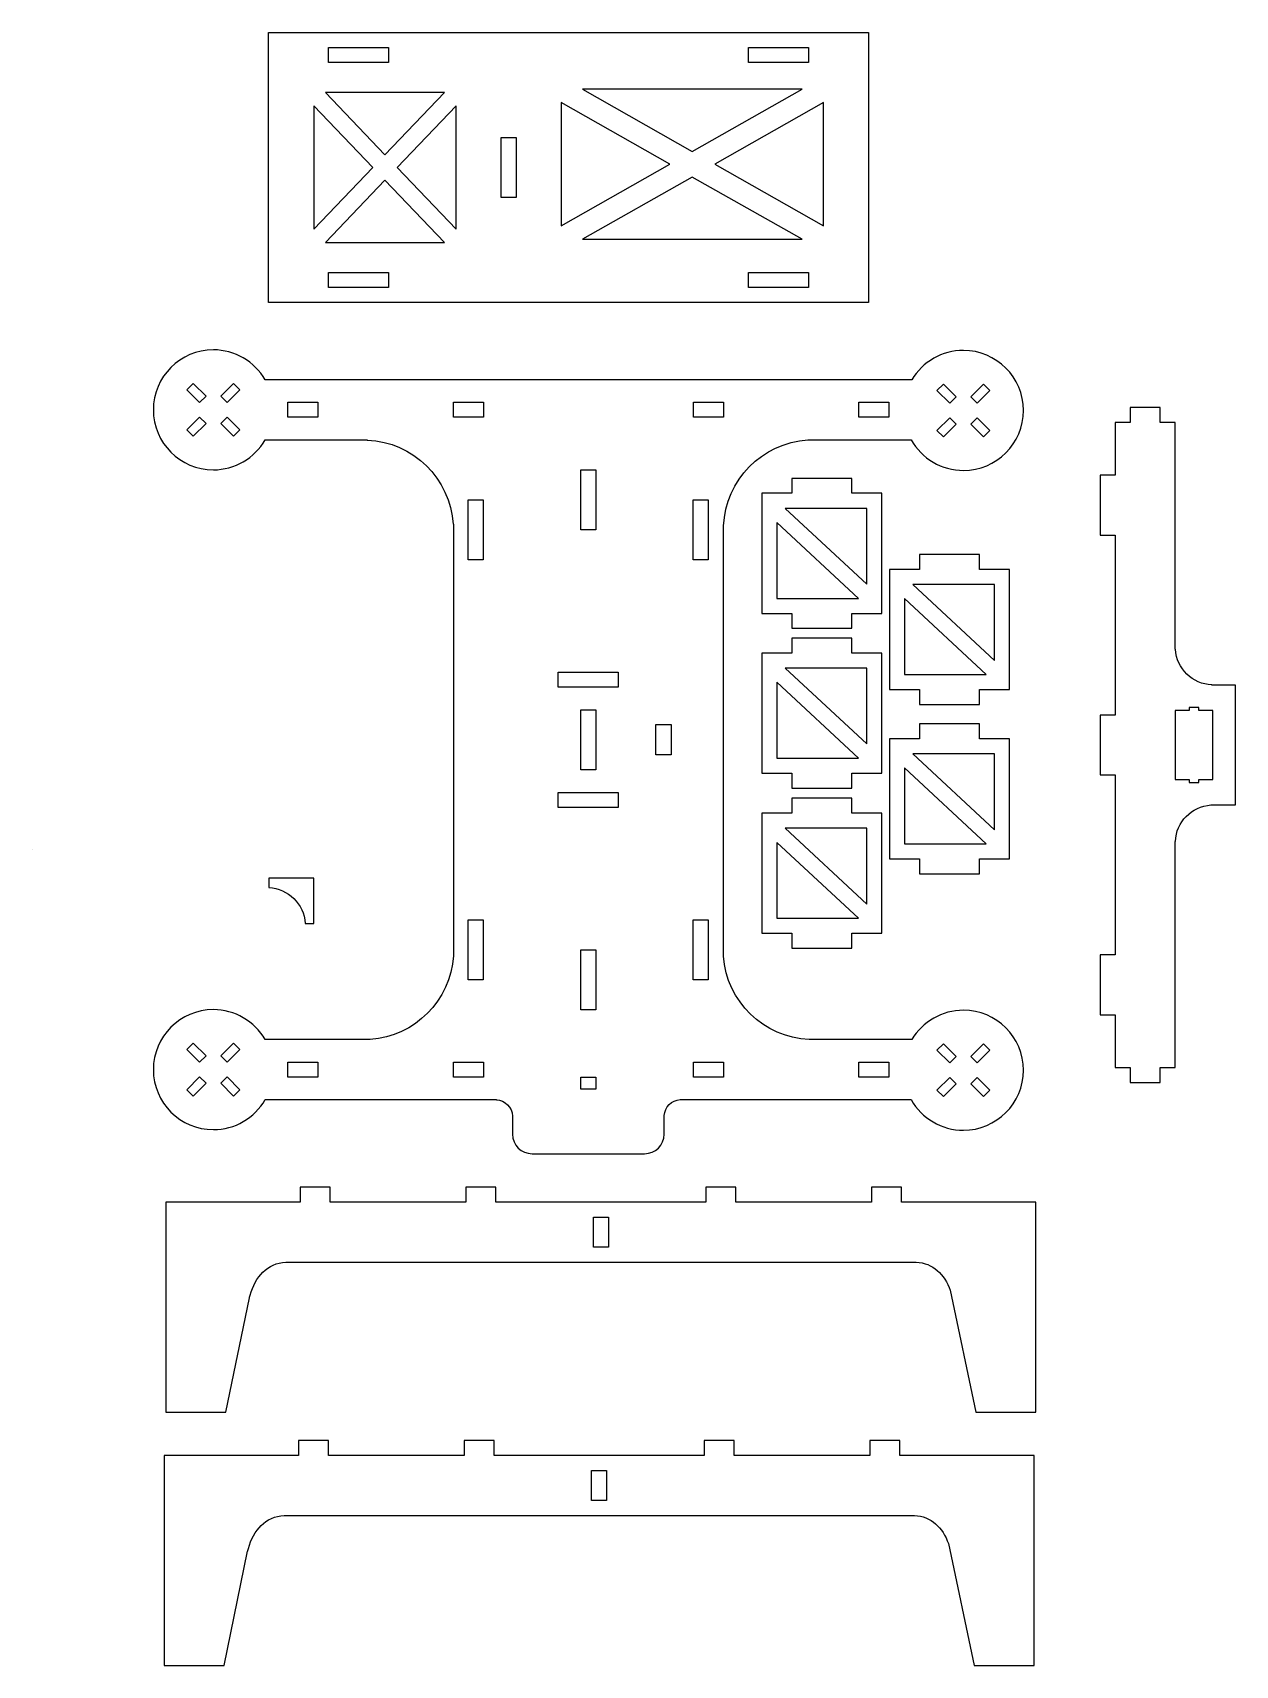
# Model space of a CAD drawing. Extents: x 0 to 1136, y 71 to 1614.
import ezdxf

# ---------------------------------------------------------------- set-up
doc = ezdxf.new("R2010")
doc.units = 0
doc.layers.add('Layer_1', color=7, linetype='CONTINUOUS')

msp = doc.modelspace()

# ---------------------------------------------------------------- linework, layer by layer
at = {"layer": 'Layer_1', "color": 1}
for p, q in [((222.931585, 1358.544104), (222.931585, 1613.662242)), ((222.931585, 1613.662242), (789.860703, 1613.662242)), ((789.860703, 1613.662242), (789.860703, 1358.544104)), ((279.624496, 1585.315775), (279.624496, 1599.489006)), ((279.624496, 1599.489006), (336.317407, 1599.489006)), ((336.317407, 1599.489006), (336.317407, 1585.315775)), ((676.474865, 1585.315775), (676.474865, 1599.489005)), ((676.474865, 1599.489005), (733.167775, 1599.489005)), ((733.167775, 1599.489005), (733.167775, 1585.315775)), ((336.317407, 1585.315775), (279.624496, 1585.315775)), ((733.167775, 1585.315775), (676.474865, 1585.315775)), ((726.982495, 1560.12858), (519.558708, 1560.12858)), ((519.558708, 1560.12858), (623.269845, 1501.304846)), ((623.269845, 1501.304846), (726.982495, 1560.12858)), ((726.982495, 1560.12858), (726.982495, 1560.12858)), ((321.301352, 1486.209037), (265.508195, 1544.499403)), ((265.508195, 1544.499403), (265.508195, 1427.918663)), ((389.132428, 1557.076236), (276.534202, 1557.076236)), ((276.534202, 1557.076236), (332.832903, 1498.257758)), ((332.832903, 1498.257758), (389.132428, 1557.076236)), ((400.157531, 1544.499403), (344.36435, 1486.209037)), ((389.132428, 1557.076236), (389.132428, 1557.076236)), ((400.157531, 1427.918663), (400.157531, 1544.499403)), ((400.157531, 1544.499403), (400.157531, 1544.499403)), ((602.026887, 1489.255069), (499.247021, 1547.550619)), ((499.247021, 1547.550619), (499.247021, 1430.959519)), ((747.29435, 1547.550619), (644.514484, 1489.255069)), ((747.29435, 1430.959519), (747.29435, 1547.550619)), ((747.29435, 1547.550619), (747.29435, 1547.550619)), ((442.616636, 1457.756712), (442.616636, 1514.449632)), ((442.616636, 1514.449632), (456.789863, 1514.449632)), ((456.789863, 1514.449632), (456.789863, 1457.756712)), ((265.508195, 1427.918663), (321.301352, 1486.209037)), ((321.301352, 1486.209037), (321.301352, 1486.209037)), ((344.36435, 1486.209037), (400.157531, 1427.918663)), ((499.247021, 1430.959519), (602.026887, 1489.255069)), ((602.026887, 1489.255069), (602.026887, 1489.255069)), ((644.514484, 1489.255069), (747.29435, 1430.959519)), ((332.831975, 1474.160324), (276.53161, 1415.34027)), ((389.133164, 1415.34027), (332.831975, 1474.160324)), ((623.270005, 1477.205292), (519.555828, 1418.379998)), ((726.985695, 1418.379998), (623.270005, 1477.205292)), ((456.789863, 1457.756712), (442.616636, 1457.756712)), ((276.53161, 1415.34027), (389.133164, 1415.34027)), ((389.133164, 1415.34027), (389.133164, 1415.34027)), ((519.555828, 1418.379998), (726.985695, 1418.379998)), ((726.985695, 1418.379998), (726.985695, 1418.379998)), ((279.624496, 1372.717329), (279.624496, 1386.89056)), ((279.624496, 1386.89056), (336.317407, 1386.89056)), ((336.317407, 1386.89056), (336.317407, 1372.717329)), ((676.474865, 1372.717329), (676.474865, 1386.89056)), ((676.474865, 1386.89056), (733.167775, 1386.89056)), ((733.167775, 1386.89056), (733.167775, 1372.717329)), ((789.860703, 1358.544104), (222.931585, 1358.544104)), ((336.317407, 1372.717329), (279.624496, 1372.717329)), ((733.167775, 1372.717329), (676.474865, 1372.717329)), ((170.714808, 1313.867472), (170.714808, 1313.867472)), ((145.759543, 1276.11106), (151.772734, 1282.124252)), ((151.772734, 1282.124252), (163.799116, 1270.097869)), ((177.629452, 1270.097876), (189.655834, 1282.124259)), ((189.655834, 1282.124259), (195.669026, 1276.111067)), ((397.48668, 1285.515912), (219.736688, 1285.515912)), ((652.603872, 1285.517512), (397.48668, 1285.517512)), ((397.48668, 1285.517512), (397.48668, 1285.515912)), ((652.603872, 1285.515912), (652.603872, 1285.517512)), ((830.6804, 1285.515912), (652.603872, 1285.515912)), ((854.422735, 1275.545092), (860.435926, 1281.558284)), ((860.435926, 1281.558284), (872.462308, 1269.531901)), ((886.292644, 1269.531908), (898.319026, 1281.558291)), ((898.319026, 1281.558291), (904.332218, 1275.545099)), ((157.785925, 1264.084678), (145.759543, 1276.11106)), ((163.799116, 1270.097869), (157.785925, 1264.084678)), ((183.642644, 1264.084684), (177.629452, 1270.097876)), ((195.669026, 1276.111067), (183.642644, 1264.084684)), ((866.449117, 1263.51871), (854.422735, 1275.545092)), ((872.462308, 1269.531901), (866.449117, 1263.51871)), ((892.305836, 1263.518716), (886.292644, 1269.531908)), ((904.332218, 1275.545099), (892.305836, 1263.518716)), ((145.759535, 1238.227958), (157.785919, 1250.254342)), ((157.785919, 1250.254342), (163.799111, 1244.241149)), ((177.629459, 1244.241143), (183.642651, 1250.254335)), ((183.642651, 1250.254335), (195.669034, 1238.227951)), ((241.01296, 1264.256624), (269.360421, 1264.256624)), ((241.01296, 1250.082392), (241.01296, 1264.256624)), ((269.360421, 1250.082392), (241.01296, 1250.082392)), ((269.360421, 1264.256624), (269.360421, 1250.082392)), ((397.485448, 1264.256624), (425.832909, 1264.256624)), ((397.485448, 1250.082392), (397.485448, 1264.256624)), ((425.832909, 1250.082392), (397.485448, 1250.082392)), ((425.832909, 1264.256624), (425.832909, 1250.082392)), ((624.257032, 1264.256624), (652.604493, 1264.256624)), ((624.257032, 1250.082392), (624.257032, 1264.256624)), ((652.604493, 1250.082392), (624.257032, 1250.082392)), ((652.604493, 1264.256624), (652.604493, 1250.082392)), ((780.729496, 1264.256624), (809.076957, 1264.256624)), ((780.729496, 1250.082392), (780.729496, 1264.256624)), ((809.076957, 1250.082392), (780.729496, 1250.082392)), ((809.076957, 1264.256624), (809.076957, 1250.082392)), ((1037.102184, 1259.27372), (1037.102344, 1259.273728)), ((1065.449064, 1259.27372), (1037.102184, 1259.27372)), ((1037.102344, 1259.273728), (1037.102344, 1245.100288)), ((1065.449064, 1245.10028), (1065.449064, 1259.27372)), ((151.772728, 1232.214765), (145.759535, 1238.227958)), ((163.799111, 1244.241149), (151.772728, 1232.214765)), ((189.655842, 1232.214759), (177.629459, 1244.241143)), ((195.669034, 1238.227951), (189.655842, 1232.214759)), ((854.422727, 1237.66199), (866.449111, 1249.688374)), ((860.43592, 1231.648797), (854.422727, 1237.66199)), ((872.462303, 1243.675181), (860.43592, 1231.648797)), ((866.449111, 1249.688374), (872.462303, 1243.675181)), ((886.292651, 1243.675175), (892.305843, 1249.688367)), ((898.319034, 1231.648791), (886.292651, 1243.675175)), ((892.305843, 1249.688367), (904.332226, 1237.661983)), ((904.332226, 1237.661983), (898.319034, 1231.648791)), ((1037.102344, 1245.100288), (1022.928872, 1245.100288)), ((1022.928872, 1245.100288), (1022.928872, 1195.49404)), ((1079.622424, 1245.10028), (1065.449064, 1245.10028)), ((1079.622424, 1030.881528), (1079.622424, 1245.10028)), ((219.75856, 1228.823728), (316.132, 1228.823728)), ((316.132, 1228.823728), (316.132, 1228.64716)), ((732.46012, 1228.658096), (732.46012, 1228.823728)), ((732.46012, 1228.823728), (830.0304, 1228.823728)), ((517.822475, 1143.648798), (517.822475, 1200.341712)), ((517.822475, 1200.341712), (531.995704, 1200.341712)), ((531.995704, 1200.341712), (531.995704, 1143.648798)), ((717.277736, 1192.402336), (717.277736, 1178.253888)), ((773.971512, 1192.402336), (717.277736, 1192.402336)), ((773.971512, 1178.253888), (773.971512, 1192.402336)), ((1022.928872, 1195.49404), (1008.755432, 1195.49404)), ((1008.755432, 1195.49404), (1008.755432, 1138.801848)), ((717.277736, 1178.253888), (688.907432, 1178.253888)), ((688.907432, 1178.253888), (688.907432, 1064.819616)), ((802.34336, 1178.253888), (773.971512, 1178.253888)), ((802.34336, 1064.819616), (802.34336, 1178.253888)), ((411.523307, 1115.297382), (411.523307, 1171.990296)), ((411.523307, 1171.990296), (425.696536, 1171.990296)), ((425.696536, 1171.990296), (425.696536, 1115.297382)), ((624.121691, 1115.297382), (624.121691, 1171.990296)), ((624.121691, 1171.990296), (638.29492, 1171.990296)), ((638.29492, 1171.990296), (638.29492, 1115.297382)), ((711.051112, 1164.03428), (788.145376, 1092.301448)), ((788.145376, 1164.03428), (711.051112, 1164.03428)), ((788.145376, 1092.301448), (788.145376, 1164.03428)), ((397.319496, 1148.956536), (397.48668, 1148.956536)), ((397.48668, 1148.956536), (397.48668, 741.161224)), ((531.995704, 1143.648798), (517.822475, 1143.648798)), ((652.603872, 740.762784), (652.603872, 1147.4706)), ((652.603872, 1147.4706), (652.769496, 1147.4706)), ((703.105416, 1150.725592), (703.105416, 1078.99432)), ((780.19808, 1078.99432), (703.105416, 1150.725592)), ((1008.755432, 1138.801848), (1022.928872, 1138.801848)), ((1022.928872, 1138.801848), (1022.928872, 968.72216)), ((425.696536, 1115.297382), (411.523307, 1115.297382)), ((638.29492, 1115.297382), (624.121691, 1115.297382)), ((837.92656, 1120.402336), (837.92656, 1106.253888)), ((894.62032, 1120.402336), (837.92656, 1120.402336)), ((894.62032, 1106.253888), (894.62032, 1120.402336)), ((837.92656, 1106.253888), (809.55624, 1106.253888)), ((809.55624, 1106.253888), (809.55624, 992.819616)), ((922.99216, 1106.253888), (894.62032, 1106.253888)), ((922.99216, 992.819616), (922.99216, 1106.253888)), ((831.69992, 1092.03428), (908.79416, 1020.301448)), ((908.79416, 1092.03428), (831.69992, 1092.03428)), ((908.79416, 1020.301448), (908.79416, 1092.03428)), ((688.907432, 1064.819616), (717.277736, 1064.819616)), ((703.105416, 1078.99432), (780.19808, 1078.99432)), ((717.277736, 1064.819616), (717.277736, 1050.671184)), ((773.971512, 1050.671184), (773.971512, 1064.819616)), ((773.971512, 1064.819616), (802.34336, 1064.819616)), ((823.75424, 1078.725592), (823.75424, 1006.99432)), ((900.84688, 1006.99432), (823.75424, 1078.725592)), ((717.277736, 1050.671184), (773.971512, 1050.671184)), ((717.277752, 1041.444432), (717.277752, 1027.295992)), ((773.971528, 1041.444432), (717.277752, 1041.444432)), ((773.971528, 1027.295992), (773.971528, 1041.444432)), ((717.277752, 1027.295992), (688.90744, 1027.295992)), ((688.90744, 1027.295992), (688.90744, 913.861713)), ((802.34336, 1027.295992), (773.971528, 1027.295992)), ((802.34336, 913.861713), (802.34336, 1027.295992)), ((1079.705304, 1030.881528), (1079.622424, 1030.881528)), ((496.562648, 1009.133776), (553.255568, 1009.133776)), ((496.562648, 994.960546), (496.562648, 1009.133776)), ((553.255568, 1009.133776), (553.255568, 994.960546)), ((711.051112, 1013.076384), (788.145376, 941.343544)), ((788.145376, 1013.076384), (711.051112, 1013.076384)), ((788.145376, 941.343544), (788.145376, 1013.076384)), ((823.75424, 1006.99432), (900.84688, 1006.99432)), ((553.255568, 994.960546), (496.562648, 994.960546)), ((703.105416, 999.767696), (703.105416, 928.036416)), ((780.19808, 928.036416), (703.105416, 999.767696)), ((809.55624, 992.819616), (837.92656, 992.819616)), ((837.92656, 992.819616), (837.92656, 978.671184)), ((894.62032, 978.671184), (894.62032, 992.819616)), ((894.62032, 992.819616), (922.99216, 992.819616)), ((1114.122424, 997.06904), (1114.122424, 997.09872)), ((1136.314664, 997.06904), (1114.122424, 997.06904)), ((1136.314664, 883.683096), (1136.314664, 997.06904)), ((517.822475, 917.013918), (517.822475, 973.706832)), ((517.822475, 973.706832), (531.995704, 973.706832)), ((531.995704, 973.706832), (531.995704, 917.013918)), ((837.92656, 978.671184), (894.62032, 978.671184)), ((1092.803072, 972.97484), (1079.621792, 972.97484)), ((1079.621792, 972.97484), (1079.621792, 907.777968)), ((1092.803072, 975.79828), (1092.803072, 972.97484)), ((1101.873392, 975.79828), (1092.803072, 975.79828)), ((1092.803072, 975.79828), (1092.803072, 975.79828)), ((1101.873392, 972.97484), (1101.873392, 975.79828)), ((1115.054672, 972.97484), (1101.873392, 972.97484)), ((1115.054672, 907.777968), (1115.054672, 972.97484)), ((588.666089, 931.027844), (588.666089, 959.692896)), ((588.666089, 959.692896), (603.157912, 959.692896)), ((603.157912, 959.692896), (603.157912, 931.027844)), ((837.92656, 960.402336), (837.92656, 946.253888)), ((894.62032, 960.402336), (837.92656, 960.402336)), ((894.62032, 946.253888), (894.62032, 960.402336)), ((1022.928872, 968.72216), (1008.755432, 968.72216)), ((1008.755432, 968.72216), (1008.755432, 912.029976)), ((837.92656, 946.253888), (809.55624, 946.253888)), ((809.55624, 946.253888), (809.55624, 832.819616)), ((922.99216, 946.253888), (894.62032, 946.253888)), ((922.99216, 832.819616), (922.99216, 946.253888)), ((603.157912, 931.027844), (588.666089, 931.027844)), ((703.105416, 928.036416), (780.19808, 928.036416)), ((831.69992, 932.03428), (908.79416, 860.301449)), ((908.79416, 932.03428), (831.69992, 932.03428)), ((908.79416, 860.301449), (908.79416, 932.03428)), ((531.995704, 917.013918), (517.822475, 917.013918)), ((688.90744, 913.861713), (717.277752, 913.861713)), ((717.277752, 913.861713), (717.277752, 899.713281)), ((773.971528, 899.713281), (773.971528, 913.861713)), ((773.971528, 913.861713), (802.34336, 913.861713)), ((823.75424, 918.725593), (823.75424, 846.994321)), ((900.84688, 846.994321), (823.75424, 918.725593)), ((1008.755432, 912.029976), (1022.928872, 912.029976)), ((1022.928872, 912.029976), (1022.928872, 741.950288)), ((496.562648, 895.612346), (553.255562, 895.612346)), ((496.562648, 881.439117), (496.562648, 895.612346)), ((553.255562, 895.612346), (553.255562, 881.439117)), ((717.277752, 899.713281), (773.971528, 899.713281)), ((1079.621792, 907.777968), (1092.803072, 907.777968)), ((1092.803072, 907.777968), (1092.803072, 904.946712)), ((1092.803072, 904.946712), (1101.873392, 904.946712)), ((1101.873392, 904.946712), (1101.873392, 907.777968)), ((1101.873392, 907.777968), (1115.054672, 907.777968)), ((553.255562, 881.439117), (496.562648, 881.439117)), ((717.277736, 890.002337), (717.277736, 875.853889)), ((773.971512, 890.002337), (717.277736, 890.002337)), ((773.971512, 875.853889), (773.971512, 890.002337)), ((1113.292744, 883.683096), (1136.314664, 883.683096)), ((717.277736, 875.853889), (688.907432, 875.853889)), ((688.907432, 875.853889), (688.907432, 762.419616)), ((802.34336, 875.853889), (773.971512, 875.853889)), ((802.34336, 762.419616), (802.34336, 875.853889)), ((711.051112, 861.634281), (788.145376, 789.901448)), ((788.145376, 861.634281), (711.051112, 861.634281)), ((788.145376, 789.901448), (788.145376, 861.634281)), ((1079.622584, 635.651848), (1079.622584, 849.278408)), ((1079.622584, 849.278408), (1079.652184, 849.278408)), ((703.105416, 848.325593), (703.105416, 776.59432)), ((780.19808, 776.59432), (703.105416, 848.325593)), ((823.75424, 846.994321), (900.84688, 846.994321)), ((809.55624, 832.819616), (837.92656, 832.819616)), ((837.92656, 832.819616), (837.92656, 818.671184)), ((837.92656, 818.671184), (894.62032, 818.671184)), ((894.62032, 818.671184), (894.62032, 832.819616)), ((894.62032, 832.819616), (922.99216, 832.819616)), ((265.5162, 814.398904), (223.07812, 814.398904)), ((223.07812, 814.398904), (223.07812, 805.581328)), ((265.5162, 771.770288), (265.5162, 814.398904)), ((257.4954, 771.798288), (265.5162, 771.770288)), ((411.523306, 718.446972), (411.523306, 775.139885)), ((411.523306, 775.139885), (425.696536, 775.139885)), ((425.696536, 775.139885), (425.696536, 718.446972)), ((624.12169, 718.446972), (624.12169, 775.139885)), ((624.12169, 775.139885), (638.29492, 775.139885)), ((638.29492, 775.139885), (638.29492, 718.446972)), ((703.105416, 776.59432), (780.19808, 776.59432)), ((688.907432, 762.419616), (717.277736, 762.419616)), ((717.277736, 762.419616), (717.277736, 748.271184)), ((773.971512, 748.271184), (773.971512, 762.419616)), ((773.971512, 762.419616), (802.34336, 762.419616)), ((517.822475, 690.105518), (517.822475, 746.798432)), ((517.822475, 746.798432), (531.995704, 746.798432)), ((531.995704, 746.798432), (531.995704, 690.105518)), ((717.277736, 748.271184), (773.971512, 748.271184)), ((1022.928872, 741.950288), (1008.755432, 741.950288)), ((1008.755432, 741.950288), (1008.755432, 685.258096)), ((425.696536, 718.446972), (411.523306, 718.446972)), ((638.29492, 718.446972), (624.12169, 718.446972)), ((531.995704, 690.105518), (517.822475, 690.105518)), ((1008.755432, 685.258096), (1022.928872, 685.258096)), ((1022.928872, 685.258096), (1022.928872, 635.651848)), ((145.759549, 652.490841), (151.77274, 658.504032)), ((157.785932, 640.464457), (145.759549, 652.490841)), ((151.77274, 658.504032), (163.799123, 646.477649)), ((177.629449, 646.47767), (189.655831, 658.504053)), ((195.669023, 652.490861), (183.64264, 640.464478)), ((189.655831, 658.504053), (195.669023, 652.490861)), ((318.844496, 661.8956), (219.736688, 661.8956)), ((733.721072, 661.8956), (733.721072, 662.001848)), ((830.68048, 661.8956), (733.721072, 661.8956)), ((854.422735, 651.924879), (860.435926, 657.938071)), ((866.449117, 639.898496), (854.422735, 651.924879)), ((860.435926, 657.938071), (872.462308, 645.911688)), ((886.292644, 645.911695), (898.319026, 657.938078)), ((904.332218, 651.924886), (892.305836, 639.898503)), ((898.319026, 657.938078), (904.332218, 651.924886)), ((163.799123, 646.477649), (157.785932, 640.464457)), ((183.64264, 640.464478), (177.629449, 646.47767)), ((241.01408, 640.627136), (269.361544, 640.627136)), ((241.01408, 626.452903), (241.01408, 640.627136)), ((269.361544, 640.627136), (269.361544, 626.452903)), ((397.486576, 640.627136), (425.83404, 640.627136)), ((397.486576, 626.452903), (397.486576, 640.627136)), ((425.83404, 640.627136), (425.83404, 626.452903)), ((624.25816, 640.627136), (652.605624, 640.627136)), ((624.25816, 626.452903), (624.25816, 640.627136)), ((652.605624, 640.627136), (652.605624, 626.452903)), ((780.730552, 640.627136), (809.078016, 640.627136)), ((780.730552, 626.452903), (780.730552, 640.627136)), ((809.078016, 640.627136), (809.078016, 626.452903)), ((872.462308, 645.911688), (866.449117, 639.898496)), ((892.305836, 639.898503), (886.292644, 645.911695)), ((1022.928872, 635.651848), (1037.102344, 635.651848)), ((1037.102344, 635.651848), (1037.102344, 621.478408)), ((1065.449224, 621.478408), (1065.449224, 635.651848)), ((1065.449224, 635.651848), (1079.622584, 635.651848)), ((145.759532, 614.607752), (157.785915, 626.634136)), ((163.799108, 620.620943), (151.772724, 608.594559)), ((157.785915, 626.634136), (163.799108, 620.620943)), ((177.629451, 620.620937), (183.642642, 626.63413)), ((189.655834, 608.594553), (177.629451, 620.620937)), ((183.642642, 626.63413), (195.669026, 614.607745)), ((269.361544, 626.452903), (241.01408, 626.452903)), ((425.83404, 626.452903), (397.486576, 626.452903)), ((517.958352, 626.46224), (532.131581, 626.46224)), ((517.958352, 615.123657), (517.958352, 626.46224)), ((532.131581, 626.46224), (532.131581, 615.123657)), ((652.605624, 626.452903), (624.25816, 626.452903)), ((809.078016, 626.452903), (780.730552, 626.452903)), ((854.422727, 614.041776), (866.449111, 626.06816)), ((872.462303, 620.054968), (860.43592, 608.028584)), ((866.449111, 626.06816), (872.462303, 620.054968)), ((886.292651, 620.054961), (892.305843, 626.068154)), ((898.319034, 608.028578), (886.292651, 620.054961)), ((892.305843, 626.068154), (904.332226, 614.04177)), ((1037.102344, 621.478408), (1065.449224, 621.478408)), ((151.772724, 608.594559), (145.759532, 614.607752)), ((195.669026, 614.607745), (189.655834, 608.594553)), ((219.75856, 605.203416), (397.48668, 605.203416)), ((397.48668, 605.203416), (438.114808, 605.203416)), ((438.114808, 605.203416), (438.114808, 605.161256)), ((532.131581, 615.123657), (517.958352, 615.123657)), ((611.87576, 605.184696), (611.87576, 605.203416)), ((611.87576, 605.203416), (652.603888, 605.203416)), ((652.603888, 605.203416), (830.03048, 605.203416)), ((860.43592, 608.028584), (854.422727, 614.041776)), ((904.332226, 614.04177), (898.319034, 608.028578)), ((453.361688, 589.62844), (453.392968, 589.62844)), ((453.392968, 589.62844), (453.392968, 586.667512)), ((453.392968, 586.667512), (453.410168, 572.497512)), ((596.678888, 572.497512), (596.678888, 590.17688)), ((596.660168, 572.497512), (596.678888, 572.497512)), ((472.008608, 554.097512), (578.061736, 554.097512)), ((252.813459, 522.526922), (252.813492, 522.527082)), ((281.160334, 522.526922), (252.813459, 522.526922)), ((252.813492, 522.527082), (252.813492, 508.355162)), ((281.160334, 508.355002), (281.160334, 522.526922)), ((437.63377, 522.526922), (409.285338, 522.526922)), ((409.285338, 522.526922), (409.285338, 508.355002)), ((437.63377, 508.355002), (437.63377, 522.526922)), ((664.404082, 522.526922), (636.05721, 522.526922)), ((636.05721, 522.526922), (636.05721, 508.355002)), ((664.404082, 508.355002), (664.404082, 522.526922)), ((820.877522, 522.526922), (792.529082, 522.526922)), ((792.529082, 522.526922), (792.529082, 508.355002)), ((820.877522, 508.355002), (820.877522, 522.526922)), ((252.813492, 508.355162), (125.819746, 508.355162)), ((125.819746, 508.355162), (125.819746, 451.658282)), ((409.285338, 508.355002), (281.160334, 508.355002)), ((636.05721, 508.355002), (437.63377, 508.355002)), ((529.7581, 465.824029), (529.7581, 494.17149)), ((529.7581, 494.17149), (543.932331, 494.17149)), ((543.932331, 494.17149), (543.932331, 465.824029)), ((792.529082, 508.355002), (664.404082, 508.355002)), ((947.871274, 508.355002), (820.877522, 508.355002)), ((947.871274, 451.659722), (947.871274, 508.355002)), ((543.932331, 465.824029), (529.7581, 465.824029)), ((125.819746, 451.658282), (125.821346, 451.658282)), ((125.821346, 451.658282), (125.821346, 309.940042)), ((239.207282, 451.608282), (239.207282, 451.657882)), ((239.207282, 451.657882), (834.704154, 451.657882)), ((834.704154, 451.657882), (834.704154, 451.603482)), ((947.874474, 451.659722), (947.871274, 451.659722)), ((947.874474, 309.939882), (947.874474, 451.659722)), ((182.515094, 309.940042), (204.74947, 417.823882)), ((204.74947, 417.823882), (204.790094, 417.823882)), ((205.197906, 419.422362), (205.451031, 420.331722)), ((866.927594, 425.044042), (891.182282, 309.939882)), ((125.821346, 309.940042), (182.515094, 309.940042)), ((891.182282, 309.939882), (947.874474, 309.939882)), ((251.166339, 283.093346), (251.166372, 283.093506)), ((279.513214, 283.093346), (251.166339, 283.093346)), ((251.166372, 283.093506), (251.166372, 268.921586)), ((279.513214, 268.921426), (279.513214, 283.093346)), ((435.98665, 283.093346), (407.638218, 283.093346)), ((407.638218, 283.093346), (407.638218, 268.921426)), ((435.98665, 268.921426), (435.98665, 283.093346)), ((662.756962, 283.093346), (634.41009, 283.093346)), ((634.41009, 283.093346), (634.41009, 268.921426)), ((662.756962, 268.921426), (662.756962, 283.093346)), ((819.230402, 283.093346), (790.881962, 283.093346)), ((790.881962, 283.093346), (790.881962, 268.921426)), ((819.230402, 268.921426), (819.230402, 283.093346)), ((251.166372, 268.921586), (124.172626, 268.921586)), ((124.172626, 268.921586), (124.172626, 212.224706)), ((407.638218, 268.921426), (279.513214, 268.921426)), ((634.41009, 268.921426), (435.98665, 268.921426)), ((790.881962, 268.921426), (662.756962, 268.921426)), ((946.224154, 268.921426), (819.230402, 268.921426)), ((946.224154, 212.226146), (946.224154, 268.921426)), ((528.11098, 226.390453), (528.11098, 254.737914)), ((528.11098, 254.737914), (542.285211, 254.737914)), ((542.285211, 254.737914), (542.285211, 226.390453)), ((542.285211, 226.390453), (528.11098, 226.390453)), ((124.172626, 212.224706), (124.174226, 212.224706)), ((124.174226, 212.224706), (124.174226, 70.506466)), ((237.560162, 212.174706), (237.560162, 212.224306)), ((237.560162, 212.224306), (833.057034, 212.224306)), ((833.057034, 212.224306), (833.057034, 212.169906)), ((946.227354, 212.226146), (946.224154, 212.226146)), ((946.227354, 70.506306), (946.227354, 212.226146)), ((865.280474, 185.610466), (889.535162, 70.506306)), ((180.867974, 70.506466), (203.10235, 178.390306)), ((203.10235, 178.390306), (203.142974, 178.390306)), ((203.550786, 179.988786), (203.803911, 180.898146)), ((124.174226, 70.506466), (180.867974, 70.506466)), ((889.535162, 70.506306), (946.227354, 70.506306))]:
    msp.add_line(p, q, dxfattribs=at)
at = {"layer": 'Layer_1', "color": 7}
msp.add_line((0, 841.889928), (0, 841.889928), dxfattribs=at)
msp.add_line((0, 841.889928), (0, 841.889928), dxfattribs=at)
msp.add_line((0, 841.889928), (0, 841.889928), dxfattribs=at)
msp.add_line((0, 841.889928), (0, 841.889928), dxfattribs=at)
at = {"layer": 'Layer_1', "color": 1}
for points in [[(170.714808, 1313.867472), (139.400776, 1313.867464), (114.01588, 1288.482568), (114.016368, 1257.16904)], [(219.736688, 1285.515912), (209.623568, 1303.034408), (190.943048, 1313.838192), (170.714808, 1313.867472)], [(879.37728, 1313.301848), (859.38088, 1313.274968), (840.87712, 1302.71696), (830.6804, 1285.515912)], [(936.07576, 1256.603416), (936.07624, 1287.916944), (910.69136, 1313.301832), (879.37728, 1313.301848)], [(114.016368, 1257.16904), (114.016736, 1225.856112), (139.401384, 1200.472168), (170.714808, 1200.47216)], [(879.37728, 1199.906536), (910.69072, 1199.906552), (936.07536, 1225.290496), (936.07576, 1256.603416)], [(170.714808, 1200.47216), (190.950872, 1200.4936), (209.641528, 1211.298472), (219.75856, 1228.823728)], [(316.132, 1228.64716), (359.556504, 1226.67312), (394.538208, 1192.336856), (397.319496, 1148.956536)], [(652.769496, 1147.4706), (654.743536, 1190.895104), (689.0798, 1225.876808), (732.46012, 1228.658096)], [(830.0304, 1228.823728), (840.05624, 1210.986552), (858.91536, 1199.935144), (879.37728, 1199.906536)], [(1114.122424, 997.09872), (1095.713704, 997.9356), (1080.884344, 1012.491408), (1079.705304, 1030.881528)], [(1079.652184, 849.278408), (1080.486824, 867.639344), (1094.970424, 882.436512), (1113.292744, 883.683096)], [(223.07812, 805.581328), (241.48684, 804.744448), (256.31636, 790.188288), (257.4954, 771.798288)], [(397.48668, 741.161224), (394.657336, 698.911192), (361.16184, 665.073592), (318.844496, 661.8956)], [(733.721072, 662.001848), (690.608344, 663.961712), (655.823048, 697.824048), (652.603872, 740.762784)], [(170.714808, 690.24716), (139.400776, 690.247152), (114.01588, 664.862256), (114.016368, 633.548728)], [(219.736688, 661.8956), (209.623568, 679.414096), (190.943048, 690.21788), (170.714808, 690.24716)], [(879.37736, 689.681536), (859.38088, 689.654656), (840.8772, 679.096648), (830.68048, 661.8956)], [(936.07576, 632.983096), (936.07624, 664.296624), (910.69136, 689.68152), (879.37736, 689.681536)], [(114.016368, 633.548728), (114.016728, 602.2358), (139.401376, 576.851832), (170.714808, 576.851832)], [(879.37736, 576.286232), (910.69072, 576.286232), (936.07536, 601.670184), (936.07576, 632.983096)], [(170.714808, 576.851832), (190.950872, 576.873432), (209.641536, 587.678152), (219.75856, 605.203416)], [(438.114808, 605.161256), (446.414048, 604.629168), (452.983968, 597.936152), (453.361688, 589.62844)], [(596.678888, 590.17688), (597.304424, 598.238488), (603.753112, 604.663928), (611.87576, 605.184696)], [(830.03048, 605.203416), (840.05624, 587.366232), (858.91536, 576.314872), (879.37736, 576.286232)], [(453.410168, 572.497512), (453.451768, 562.296712), (461.729936, 554.097512), (472.008608, 554.097512)], [(578.061736, 554.097512), (588.34032, 554.097512), (596.618648, 562.296712), (596.660168, 572.497512)], [(205.451031, 420.331722), (210.305071, 437.520282), (221.644695, 450.809882), (239.207282, 451.608282)], [(834.704154, 451.603482), (850.622954, 450.879722), (861.428818, 439.893482), (866.927594, 425.044042)], [(204.790094, 417.823882), (204.919378, 418.360362), (205.056468, 418.892682), (205.197906, 419.422362)], [(203.803911, 180.898146), (208.657951, 198.086706), (219.997575, 211.376306), (237.560162, 212.174706)], [(833.057034, 212.169906), (848.975834, 211.446146), (859.781698, 200.459906), (865.280474, 185.610466)], [(203.142974, 178.390306), (203.272258, 178.926786), (203.409348, 179.459106), (203.550786, 179.988786)]]:
    msp.add_open_spline(points, degree=3, dxfattribs=at)

doc.saveas('drawing.dxf')
